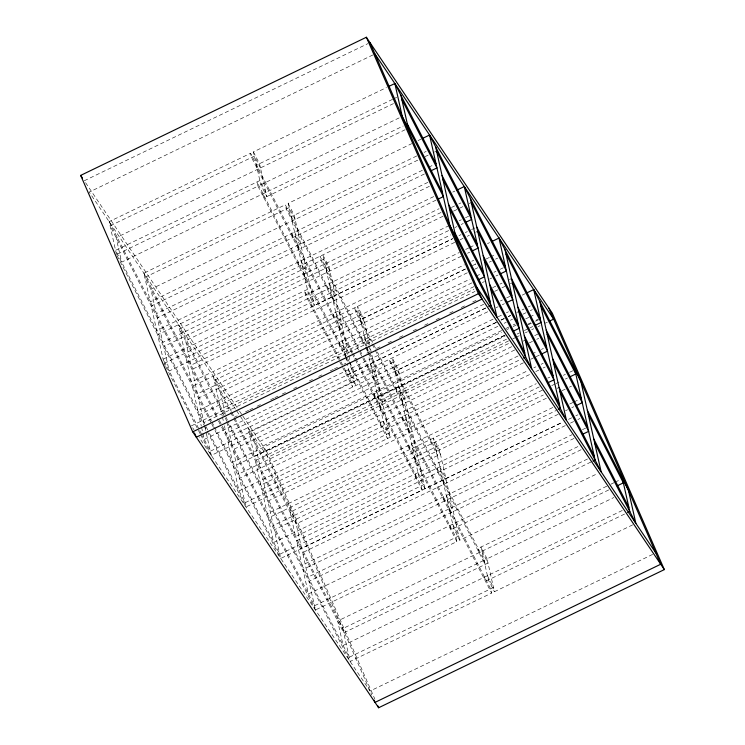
<?xml version="1.0" encoding="UTF-8"?>
<svg xmlns="http://www.w3.org/2000/svg" width="745" height="745" viewBox="0 0 745 745"><rect width="100%" height="100%" fill="white"/><g stroke="black" fill="none" stroke-linecap="round" stroke-linejoin="round"><path stroke-width="0.56" stroke-dasharray="3.73 2.79" d="M84.278 180.765L367.9 43.629M372.845 54.962L89.232 192.108L235.439 409.061M116.518 254.557L109.152 221.656L250.571 153.274L353.046 353.028M253.43 151.887L259.493 163.695L266.859 196.596L260.797 184.788L253.43 151.887L386.478 87.556M392.55 99.355L256.634 165.083L257.574 169.301M393.584 98.861L396.731 97.334M393.5 103.583L116.155 237.692L121.631 262.147L403.157 126.017M117.561 254.045L257.947 186.166L256.997 181.948L349.005 361.288M260.797 184.788L401.183 116.909M405.15 129.732L264 197.984L263.06 193.756M422.406 170.27L150.285 301.846L143.859 273.173L285.288 204.782L359.714 349.861M288.147 203.404L294.201 215.212L314.427 305.469L308.365 293.66L288.147 203.404L411.762 143.636M418.047 140.591L421.195 139.073M416.772 155.947L291.351 216.599L292.291 220.818M424.11 152.399L426.224 151.384M417.759 160.156L150.872 289.209L156.348 313.654L430.554 181.072M425.078 156.618L428.207 155.1M434.484 152.064L436.579 151.058M428.673 167.234L433.907 164.71M424.399 173.985L151.235 306.074L156.711 330.529L434.056 196.419M429.409 186.306L157.288 317.882L162.773 342.337L439.066 208.73M436.049 200.135L157.661 334.747L164.086 363.43L165.139 365.497M452.764 192.108L454.86 191.093M441.059 212.455L163.714 346.555L169.199 371.01L450.725 234.88M451.489 207.464L454.664 205.927M458.827 203.916L460.931 202.901M443.061 216.218L185.579 340.726L191.065 365.171L452.727 238.651L311.568 306.856L310.618 302.628M453.519 211.161L458.743 208.637M459.795 208.134L462.924 206.616M469.201 203.581L471.296 202.566M164.086 363.43L449.794 225.279M459.209 220.771L461.304 219.766M465.485 217.745L468.624 216.227M448.658 230.559L185.952 357.591L191.428 382.045L459.358 252.49M454.925 227.523L457.02 226.517M461.202 224.496L463.297 223.481M458.995 235.616L461.09 234.61M465.271 232.589L467.357 231.574M471.538 229.553L475.729 227.532M454.711 242.367L192.005 369.399L197.49 393.854L464.377 264.801M459.944 239.843L463.083 238.326M467.264 236.305L469.35 235.29M475.627 232.263L477.713 231.248M465.634 249.454L468.773 247.936M469.816 247.433L475.049 244.9M461.351 256.206L192.378 386.264L197.853 410.719L469.965 279.142M467.571 253.253L469.722 252.155M487.481 243.624L489.577 242.609M471.697 261.262L473.783 260.247M465.318 269.029L198.431 398.072L203.907 422.527L474.984 291.453M465.336 269.075L360.776 319.633L361.725 323.851M486.206 258.981L489.381 257.444M490.396 256.951L495.649 254.417M467.32 272.791L220.297 392.233L225.279 414.471M474.639 269.252L477.778 267.734M489.279 262.175L491.374 261.16M495.555 259.139L497.641 258.133M476.241 276.106L481.466 273.583M471.958 282.858L198.794 414.946L201.29 426.056M493.926 272.288L496.021 271.282M500.202 269.262L503.341 267.744M473.96 286.629L220.669 409.107L222.159 415.775M482.322 282.579L484.418 281.573M489.642 279.04L491.737 278.034M495.919 276.013L498.014 274.998M191.363 425.879L473.932 289.246M492.668 287.644L495.807 286.127M499.988 284.106L502.074 283.091M509.394 279.552L511.489 278.537M234.042 417.377L237.18 415.859M245.543 411.817L248.681 410.299M249.724 409.797L252.862 408.279M257.044 406.258L261.225 404.228M270.64 399.683L273.769 398.165M274.821 397.662L277.95 396.144M282.141 394.124L286.322 392.103M293.642 388.564L296.771 387.046M309.324 380.974L312.453 379.456M318.73 376.43L321.868 374.912M330.231 370.861L333.369 369.352M334.412 368.84L337.55 367.322M343.827 364.296L345.913 363.281M354.275 359.239L356.371 358.224M366.829 353.167L371.01 351.146L368.486 346.229M376.514 348.483L381.738 345.959M388.015 342.923L393.239 340.4M399.516 337.364L404.74 334.84M413.103 330.789L418.336 328.266M424.603 325.23L429.837 322.706M436.104 319.67L441.338 317.137M449.701 313.096L454.925 310.572M461.202 307.536L466.426 305.012M472.703 301.976L477.927 299.443M494.661 291.36L497.79 289.842M501.981 287.821L505.11 286.303M510.344 283.771L512.43 282.765M483.71 304.277L204.279 439.401L202.78 432.724M485.703 307.992L346.649 375.238L345.699 371.01M485.712 308.048L226.145 433.562L224.403 425.777M500.351 300.971L502.447 299.956M506.628 297.935L509.757 296.417M487.705 311.764L227.085 437.781L232.57 462.235L501.543 332.177M496.002 307.806L498.163 306.707M502.288 304.77L504.43 303.671M522.198 295.141L525.337 293.623M200.675 434.754L211.282 455.428L493.851 318.795M498.042 316.821L502.223 314.8M506.414 312.779L508.5 311.764M495.853 322.566L233.148 449.589L238.624 474.044L509.701 342.97M501.087 320.033L504.216 318.515M508.397 316.495L510.493 315.489M516.769 312.453L518.855 311.438M496.822 322.147L395.493 371.15L396.442 375.368M501.012 320.127L504.225 318.571M508.351 316.578L510.502 315.535M521.966 309.995L524.098 308.961M528.252 306.949L530.365 305.934M497.856 326.329L255.013 443.75L260.489 468.205M504.132 323.293L506.218 322.287M510.4 320.266L512.495 319.251M522.953 314.194L526.082 312.676M530.272 310.656L532.358 309.65M501.581 330.556L262.976 445.938L371.857 695.169M505.771 328.536L508.91 327.018M513.1 324.988L515.186 323.982M525.653 318.916L528.792 317.398M529.844 316.895L535.078 314.362M506.777 329.644L508.863 328.638M513.044 326.617L516.183 325.099M504.589 335.39L233.511 466.463L238.996 490.918L518.427 355.793M504.598 335.436L254.436 456.396L248.011 427.723L295.206 519.721L301.632 548.404L562.251 422.387M527.6 324.317L530.738 322.799M535.962 320.266L538.048 319.26M242.823 416.045L266.589 451.302L505.203 335.921M528.224 324.792L531.362 323.274M535.553 321.244L538.691 319.726M506.591 339.152L255.377 460.624L260.862 485.079L520.42 359.509M517.039 334.095L519.135 333.089M524.359 330.556L528.54 328.536M529.593 328.033L532.722 326.515M508.63 340.884L267.921 457.272L236.081 410.02M512.821 338.854L514.907 337.848M515.959 337.336L520.14 335.315M525.374 332.782L527.469 331.776M531.66 329.746L533.746 328.741M537.937 326.71L540.032 325.695M545.256 323.172L547.351 322.157M511.685 346.695L239.573 478.271L245.999 506.945L527.516 370.824M523.186 341.126L525.281 340.12M534.705 335.623L539.929 333.089M514.739 349.954L261.439 472.432L266.915 496.887M529.378 342.877L532.507 341.359M536.689 339.338L538.784 338.323M531.93 354.005L537.154 351.472M541.336 349.452L543.431 348.437M523.465 362.778L261.802 489.297L267.287 513.752L536.26 383.694M530.785 359.239L534.966 357.218M536.009 356.706L540.2 354.685M533.811 367.834L535.897 366.819M541.121 364.296L543.217 363.281M529.527 374.586L267.865 501.106L273.34 525.56L543.366 394.999M535.795 371.55L538.933 370.032M543.114 368.011L545.21 367.006M547.761 378.125L549.857 377.119M539.296 386.906L268.228 517.98L273.704 542.435L553.144 407.31M563.332 375.331L565.446 374.316M569.618 372.295L572.765 370.777M542.351 390.166L290.094 512.141L295.579 536.596L556.18 410.523M551.756 385.612L554.895 384.094M555.938 383.591L559.076 382.073M565.353 379.047L567.439 378.032M556.962 388.424L559.048 387.409M546.402 398.203L274.29 529.788L280.716 558.461L422.136 490.08L421.195 485.852L353.372 353.651M562.065 390.687L565.204 389.169M569.394 387.149L571.49 386.133M569.785 404.004L572.924 402.486M573.967 401.983L579.191 399.45M558.182 414.295L296.519 540.814L301.995 565.269L572.02 434.698M565.502 410.756L567.588 409.741M571.778 407.72L573.864 406.705M424.995 488.701L398.351 369.762L392.289 357.954L418.941 476.884L424.995 488.701L562.233 422.341M568.519 419.351L571.657 417.833M575.838 415.812L577.934 414.797M565.287 425.6L302.582 552.622L308.058 577.077L579.126 446.004M570.512 423.067L573.65 421.549M577.831 419.528L579.927 418.522M582.478 429.642L585.617 428.133M574.013 438.423L302.945 569.497L308.421 593.942L587.861 458.827M581.119 449.719L309.007 581.305L315.433 609.978L456.853 541.596L455.912 537.368L362.647 355.589M590.897 462.04L450.8 529.788L449.85 525.56M459.712 540.218L439.494 449.961L433.432 438.144L453.649 528.401L459.712 540.218L596.95 473.857M606.737 486.215L478.141 548.404L479.091 552.622M610.9 484.203L614.057 482.676M615.091 482.183L620.334 479.65M608.73 489.94L337.662 621.013L343.138 645.459L622.578 510.344M366.633 347.198L490.62 588.885L491.57 593.113L350.141 661.495L342.774 628.594L484.203 560.212L375.946 349.191M632.71 524.862L494.429 591.726L487.053 558.834L613.815 497.539M624.571 514.059L485.507 581.305L484.567 577.077M652.629 554.41L370.06 691.043L199.166 437.445M85.582 182.693L238.931 410.262M239.583 411.221L242.181 415.077M192.666 427.807L193.97 429.735M399.301 373.99L393.239 362.182L248.96 431.942L296.156 523.949L440.435 454.18L434.382 442.372M398.715 386.636L404.777 398.445M439.857 466.826L445.92 478.635M487.053 558.834L481 547.016L488.366 579.917L494.429 591.726M364.584 322.473L358.522 310.665L214.243 380.425L230.158 411.464M399.665 390.855L405.727 402.663M440.807 471.045L446.86 482.862M481.94 551.244L488.003 563.052L343.724 632.822L233.874 418.699M375.443 348.204L354.722 307.815L355.663 312.043L371.671 343.249M372.118 344.106L374.819 349.368M375.303 350.318L485.144 564.431L484.203 560.212M363.998 335.12L370.06 346.928M405.14 415.31L411.203 427.118M446.283 495.5L452.345 507.317M487.426 575.699L493.479 587.507L349.2 657.276L227.858 420.748M329.867 270.957L323.805 259.148L179.526 328.908L227.746 422.899M364.948 339.338L367.974 345.242M406.09 419.528L412.143 431.346M447.233 499.727L453.286 511.536M366.102 346.164L320.005 256.299L320.946 260.526L364.929 346.257M365.46 347.291L368.114 352.45M368.635 353.484L491.57 593.113M329.29 283.603L335.343 295.411M370.423 363.793L376.486 375.601M411.566 443.983L417.628 455.8M452.709 524.182L458.762 535.99L314.483 605.76L218.574 418.811M295.15 219.44L289.088 207.632L144.809 277.391L217.931 419.929M330.231 287.821L336.293 299.63M371.373 368.011L377.426 379.829M412.516 448.211L418.569 460.019M360.003 350.42L362.331 354.965M456.853 541.596L286.238 209.01L285.288 204.782M294.573 232.086L300.626 243.894M335.706 312.276L341.769 324.084M376.849 392.466L382.911 404.284M417.992 472.665L424.054 484.474L279.766 554.243L214.588 427.192M260.433 167.923L254.38 156.115L110.092 225.875L211.301 423.16M295.514 236.305L301.576 248.113M336.656 316.504L342.719 328.312M377.799 396.694L383.852 408.502M351.901 353.167L251.521 157.493L250.571 153.274M352.199 353.735L355.039 359.286M355.374 359.937L422.136 490.08M265.909 192.378L259.856 180.569L115.568 250.329L208.963 432.389M300.999 260.759L307.052 272.568M342.132 340.949L348.194 352.767M383.275 421.149L389.337 432.957L245.049 502.726L209.494 433.422M301.939 264.987L308.002 276.795M343.082 345.177L348.129 355.02M349.331 361.93L386.478 434.335L387.419 438.563L348.688 363.048M257.947 186.166L345.503 356.846M346.034 357.879L348.381 362.452M313.477 301.25L307.415 289.433L163.136 359.202L199.194 429.502M348.558 369.632L354.62 381.44L210.332 451.209L202.379 435.704M342.747 365.246L304.565 290.82L305.506 295.039L352.711 387.046L351.761 382.818L343.082 365.907M231.341 411.37L213.293 376.206L219.719 404.88M231.872 412.404L342.774 628.594M230.689 412.497L233.343 417.666M227.327 419.714L178.576 324.69L185.002 353.363M228.277 423.933L350.141 661.495M143.859 273.173L218.043 417.777M218.462 420.962L221.107 426.131M221.638 427.164L315.433 609.978M109.152 221.656L211.412 421M211.943 422.033L214.066 426.168M211.831 424.194L214.476 429.353M215.007 430.387L280.716 558.461M117.049 255.591L203.851 424.78M204.074 425.227L206.728 430.405M207.259 431.439L245.999 506.945M199.725 430.536L201.848 434.67M165.669 366.531L200.144 433.72M266.589 451.302L374.912 699.238M443.061 480.013L444.001 484.241M449.486 508.695L450.427 512.914M430.573 439.531L431.523 443.75M436.998 468.205L437.948 472.432M443.424 496.887L444.374 501.106M401.918 399.823L402.868 404.051M408.344 428.496L409.294 432.724M414.769 457.179L415.71 461.397M395.865 388.015L396.806 392.233M402.281 416.688L403.231 420.916M408.707 445.37L409.657 449.589M415.133 474.044L416.083 478.271M369.567 344.702L363.635 318.245L357.581 306.437L366.456 346.08M370.488 348.828L390.278 437.185L384.224 425.367L368.188 353.791M367.443 349.358L368.151 352.534M373.627 376.989L374.577 381.207M380.052 405.662L381.002 409.88M366.689 347.123L367.937 352.674M361.148 336.498L362.089 340.716M367.574 365.171L368.514 369.399M373.99 393.854L374.94 398.072M380.416 422.527L381.365 426.755M326.059 268.116L327.008 272.335M332.484 296.789L333.434 301.017M338.91 325.472L339.86 329.69M345.335 354.145L345.81 356.259M345.568 356.296L322.864 254.92L328.918 266.729L355.561 385.668L349.507 373.85L347.226 363.662M345.699 356.864L346.965 362.526M326.431 284.981L327.372 289.2M332.857 313.654L333.797 317.882M339.273 342.337L340.223 346.555M297.767 245.273L298.717 249.501M304.193 273.955L305.143 278.174M291.714 233.464L292.655 237.683M298.14 262.138L299.08 266.365M226.974 422.024L232.198 445.37M222.41 416.883L223.407 421.335M204.856 426.755L211.282 455.428M201.541 427.174L202.538 431.616M475.776 263.972L472.637 265.49L475.785 264.019M436.635 451.34L389.439 359.332L390.38 363.56L437.585 455.567L436.635 451.34"/><path stroke-width="1.12" d="M80.665 175.401L366.372 37.25L552.296 313.151L664.335 569.599L378.628 707.75L192.704 431.849L80.665 175.401L82.472 178.083M388.573 86.541L394.859 83.505L435.993 163.695M423.29 138.058L429.567 135.022L470.71 215.212M430.666 170.95L436.942 167.923L401.862 99.541M438.135 199.129L443.368 196.596L402.226 116.406L394.859 83.505M456.955 190.087L464.284 186.539L505.427 266.729M465.383 222.466L471.66 219.44L436.579 151.058M471.808 251.149L478.085 248.113L443.005 179.731M491.672 241.603L499.001 238.055L540.144 318.245M478.234 279.822L484.511 276.795L449.421 208.404M500.1 273.983L506.377 270.957L471.296 202.566M192.704 431.849L478.411 293.698L664.335 569.599M488.832 306.484L490.927 305.469L464.284 186.539M506.525 302.666L512.802 299.63L477.713 231.248M526.389 293.111L533.718 289.572L580.914 381.57L601.14 471.827L559.998 391.637M512.951 331.339L519.218 328.312L484.138 259.921M534.817 325.5L541.093 322.473L506.004 254.082M549.447 321.142L553.637 319.121L374.94 53.957M523.549 358L525.644 356.985L499.001 238.055M541.243 354.182L547.51 351.146L512.43 282.765M547.668 382.856L553.935 379.829L518.855 311.438M569.534 377.017L575.801 373.99L540.721 305.599M558.266 409.517L560.361 408.502L533.718 289.572M575.96 405.699L582.227 402.663L547.147 334.281M582.385 434.372L588.652 431.346L553.572 362.955M592.983 461.034L595.078 460.019L574.861 369.762M617.093 485.889L623.369 482.853L588.289 414.471M627.7 512.551L629.795 511.536L622.42 478.635M477.079 287.728L655.768 552.892M546.206 330.054L581.286 398.445M587.339 410.253L628.482 490.443L635.848 523.344L594.715 443.154M511.489 278.537L546.569 346.928M552.622 358.736L587.712 427.118M593.765 438.926L628.845 507.308M476.772 227.02L511.852 295.411M517.915 307.219L552.995 375.601M559.048 387.409L594.128 455.791M442.055 175.503L477.135 243.894M483.198 255.703L518.278 324.084M524.331 335.893L559.421 404.274M525.281 340.12L566.423 420.31L539.78 301.38M407.338 123.987L442.418 192.378M448.481 204.186L483.561 272.568M489.623 284.376L524.704 352.767M490.564 288.604L531.707 368.794L505.063 249.864M454.906 232.859L489.986 301.25M548.683 307.787L660.722 564.235L375.014 702.386L374.083 700.253M369.986 42.614L482.024 299.062L196.317 437.213L194.464 432.957M366.372 37.25L478.411 293.698M377.696 705.617L378.628 707.75M470.346 198.347L496.989 317.277L449.794 225.279L429.567 135.022M435.629 146.83L455.847 237.087M400.912 95.313L408.288 128.215"/></g></svg>
